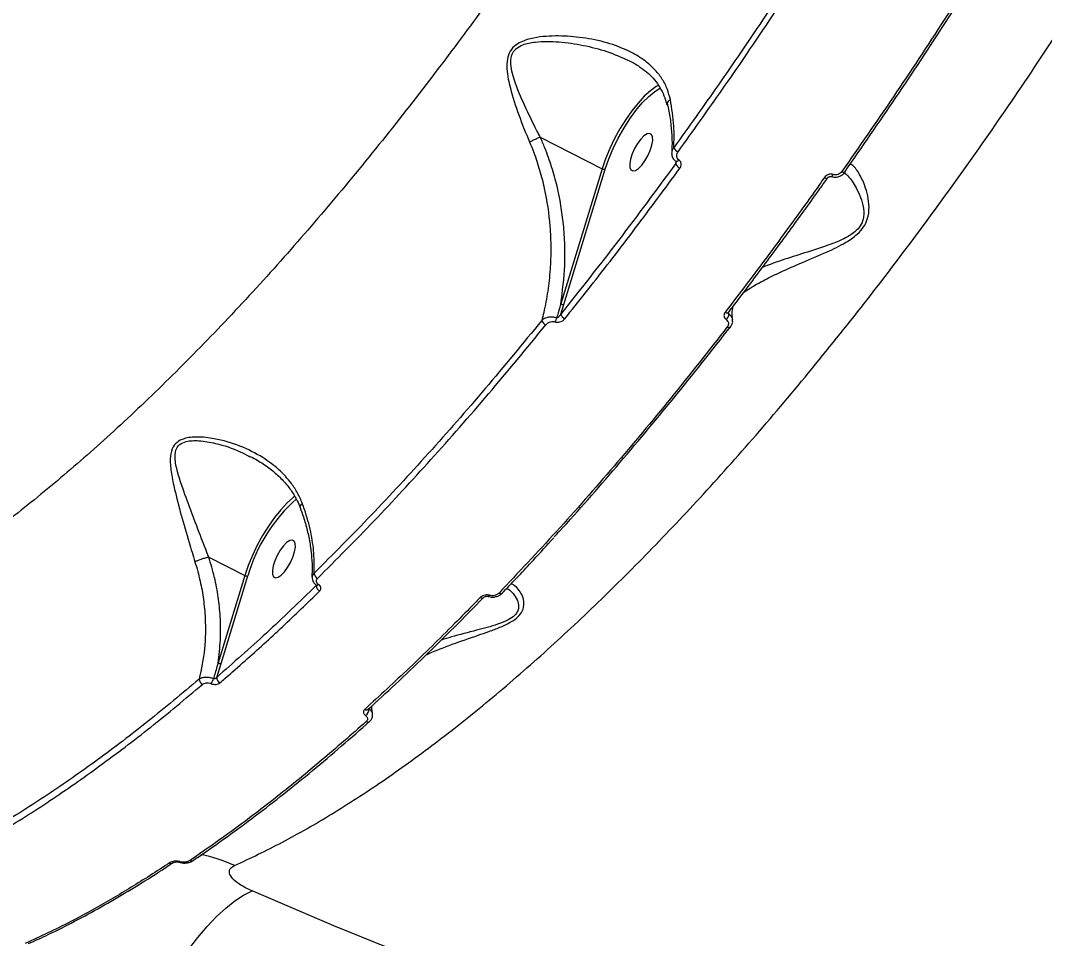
# Model space of a CAD drawing. Header units: millimetres. Extents: x -7447 to 8662, y -5576 to 6370.
# Drawn here: x 1449.1 to 1671.4, y -2376 to -2176.7 of the extents above; entities that cross this region are included whole.
import ezdxf

# ---------------------------------------------------------------- set-up
doc = ezdxf.new("R2010")
doc.units = ezdxf.units.MM
doc.layers.add('DiKom', color=7, linetype='Continuous')
doc.layers.add('DIKOM_ОБЪЕКТ', color=7, linetype='Continuous')
doc.styles.add('style1', font='arial.ttf', dxfattribs={"width": 0.8})
doc.dimstyles.new('1-50', dxfattribs={"dimtxt": 300, "dimasz": 200, "dimexe": 100, "dimexo": 0, "dimgap": 100, "dimtad": 1, "dimdec": 0, "dimtxsty": 'style1', "dimcen": 0, "dimclrd": 7, "dimclre": 7, "dimadec": 1, "dimazin": 2, "dimtfac": 1, "dimtdec": 0, "dimtmove": 1, "dimatfit": 3, "dimfxl": 0, "dimlwd": 25, "dimlwe": 18, "dimarcsym": 0})

# ---------------------------------------------------------------- blocks, each defined once
blk = doc.blocks.new('*D11')
at = {"color": 7, "linetype": 'Continuous', "lineweight": 18, "transparency": 16777216}
for p, q in [((2045.4, 3512.26), (7772.09, 3512.26)), ((-1858.48, -4091.08), (7772.09, -4091.08))]:
    blk.add_line(p, q, dxfattribs=at)
at = {"color": 7, "linetype": 'Continuous', "lineweight": 25, "transparency": 16777216}
blk.add_line((7672.09, -3891.08), (7672.09, 3312.26), dxfattribs=at)
at = {"color": 7, "linetype": 'Continuous', "transparency": 16777216}
for points in [[(7638.76, 3312.26), (7705.42, 3312.26), (7672.09, 3512.26)], [(7638.76, -3891.08), (7705.42, -3891.08), (7672.09, -4091.08)]]:
    blk.add_solid(points, dxfattribs=at)
at = {"layer": 'Defpoints', "color": 0, "linetype": 'Continuous', "transparency": 16777216}
for p in [(2045.4, 3512.26), (7672.09, 3512.26), (-1858.48, -4091.08)]:
    blk.add_point(p, dxfattribs=at)
at = {"color": 0, "linetype": 'Continuous', "lineweight": 15, "transparency": 16777216, "insert": (7418.92, 3.22), "char_height": 300, "attachment_point": 5, "rotation": 90, "style": 'style1'}
blk.add_mtext('7600', dxfattribs=at)
blk = doc.blocks.new('*D12')
at = {"layer": 'Defpoints', "color": 0, "transparency": 16777216}
for p in [(-7446.93, 5919.72), (-7446.93, 736.93), (6905.53, -2412.68)]:
    blk.add_point(p, dxfattribs=at)
at = {"layer": 'DiKom', "color": 7, "lineweight": 18, "transparency": 16777216}
for p, q in [((-7446.93, 736.93), (-7446.93, 6019.72)), ((6905.53, -2412.68), (6905.53, 6019.72))]:
    blk.add_line(p, q, dxfattribs=at)
at = {"layer": 'DiKom', "color": 7, "lineweight": 25, "transparency": 16777216}
blk.add_line((6705.53, 5919.72), (-7246.93, 5919.72), dxfattribs=at)
at = {"layer": 'DiKom', "color": 7, "transparency": 16777216}
for points in [[(-7246.93, 5953.05), (-7246.93, 5886.39), (-7446.93, 5919.72)], [(6705.53, 5953.05), (6705.53, 5886.39), (6905.53, 5919.72)]]:
    blk.add_solid(points, dxfattribs=at)
at = {"layer": 'DiKom', "color": 0, "transparency": 16777216, "insert": (-918.31, 6173), "char_height": 300, "attachment_point": 5, "style": 'style1'}
blk.add_mtext('14300', dxfattribs=at)
blk = doc.blocks.new('*D13')
at = {"layer": 'Defpoints', "color": 0, "transparency": 16777216}
for p in [(2049.72, 5594.27), (-1141.86, -5576.35), (8561.69, -5576.35)]:
    blk.add_point(p, dxfattribs=at)
at = {"layer": 'DiKom', "color": 7, "lineweight": 18, "transparency": 16777216}
for p, q in [((2049.72, 5594.27), (8661.69, 5594.27)), ((-1141.86, -5576.35), (8661.69, -5576.35))]:
    blk.add_line(p, q, dxfattribs=at)
at = {"layer": 'DiKom', "color": 7, "lineweight": 25, "transparency": 16777216}
blk.add_line((8561.69, 5394.27), (8561.69, -5376.35), dxfattribs=at)
at = {"layer": 'DiKom', "color": 7, "transparency": 16777216}
for points in [[(8528.35, 5394.27), (8595.02, 5394.27), (8561.69, 5594.27)], [(8528.35, -5376.35), (8595.02, -5376.35), (8561.69, -5576.35)]]:
    blk.add_solid(points, dxfattribs=at)
at = {"layer": 'DiKom', "color": 0, "transparency": 16777216, "insert": (8308.52, 8.96), "char_height": 300, "attachment_point": 5, "rotation": 90, "style": 'style1'}
blk.add_mtext('11200', dxfattribs=at)

msp = doc.modelspace()

# ---------------------------------------------------------------- linework, layer by layer
at = {"layer": 'DIKOM_ОБЪЕКТ', "color": 7, "linetype": 'Continuous', "lineweight": 15}
for p, q in [((1561.93, -2202.08), (1575.38, -2208.93)), ((1575.38, -2208.93), (1566.37, -2238.28)), ((1567.03, -2238.37), (1576.03, -2209.03)), ((1591.36, -2207.37), (1591.29, -2207.86)), ((1566.38, -2240.47), (1567.03, -2238.37)), ((1602.86, -2240.44), (1602.79, -2240.06)), ((1498.68, -2271.34), (1498.89, -2271.45)), ((1489.99, -2293.22), (1497.83, -2297.21)), ((1497.83, -2297.21), (1492, -2316.18)), ((1492.66, -2316.28), (1498.49, -2297.3)), ((1513.34, -2299.3), (1513.32, -2299.41)), ((1491.72, -2319.32), (1492.66, -2316.28)), ((1524.93, -2328.9), (1524.95, -2328.87)), ((1482.16, -2359.61), (1482.15, -2359.62)), ((1483.57, -2359.43), (1483.76, -2359.48))]:
    msp.add_line(p, q, dxfattribs=at)
at = {"layer": 'DIKOM_ОБЪЕКТ', "color": 7, "linetype": 'Continuous', "lineweight": 15, "flags": 128}
for points in [[(1587.68, -2190.78), (1587.11, -2191.1), (1585.83, -2192.01), (1584.49, -2193.21), (1583.14, -2194.67), (1581.79, -2196.35), (1580.48, -2198.23), (1579.23, -2200.25), (1578.07, -2202.38), (1577.02, -2204.57), (1576.12, -2206.77), (1575.38, -2208.93)], [(1576.03, -2209.03), (1576.8, -2206.81), (1577.74, -2204.56), (1578.83, -2202.32), (1580.03, -2200.16), (1581.33, -2198.13), (1582.69, -2196.26), (1584.07, -2194.62), (1585.46, -2193.24), (1586.8, -2192.14), (1588, -2191.4)], [(1581.37, -2208.66), (1581.6, -2209.19), (1582.01, -2209.41), (1582.57, -2209.3), (1583.24, -2208.87), (1583.95, -2208.15), (1584.65, -2207.21), (1585.29, -2206.11), (1585.81, -2204.95), (1586.17, -2203.82), (1586.34, -2202.82), (1586.31, -2202.02), (1586.08, -2201.48), (1585.66, -2201.26), (1585.1, -2201.37), (1584.44, -2201.8), (1583.73, -2202.52), (1583.03, -2203.47), (1582.39, -2204.56), (1581.87, -2205.72), (1581.51, -2206.85), (1581.34, -2207.86), (1581.37, -2208.66)], [(1592.05, -2207.05), (1591.88, -2207.2), (1591.72, -2207.31), (1591.57, -2207.37), (1591.44, -2207.39), (1591.35, -2207.36), (1591.34, -2207.35)], [(1623.61, -2210.82), (1623.77, -2210.9), (1623.92, -2210.95), (1624.05, -2210.97), (1624.16, -2210.98), (1624.24, -2210.96), (1624.29, -2210.91), (1624.3, -2210.91)], [(1625.52, -2210.17), (1625.45, -2210.3), (1625.38, -2210.41), (1625.31, -2210.5), (1625.24, -2210.57), (1625.18, -2210.62), (1625.12, -2210.64), (1625.07, -2210.64), (1625.06, -2210.64)], [(1627.4, -2209.53), (1627.55, -2209.6), (1627.69, -2209.65), (1627.82, -2209.68), (1627.92, -2209.69), (1628.01, -2209.67), (1628.06, -2209.63), (1628.07, -2209.63)], [(1628.07, -2209.63), (1628.09, -2209.58), (1628.09, -2209.5)], [(1602.05, -2240.07), (1602.21, -2240.14), (1602.36, -2240.19), (1602.49, -2240.21), (1602.6, -2240.2), (1602.69, -2240.17), (1602.75, -2240.12)], [(1602.51, -2243.27), (1602.67, -2243.34), (1602.81, -2243.38), (1602.95, -2243.4), (1603.06, -2243.4), (1603.15, -2243.37), (1603.21, -2243.32)], [(1508.64, -2280), (1508.28, -2280.29), (1506.95, -2281.49), (1505.59, -2282.94), (1504.24, -2284.63), (1502.93, -2286.5), (1501.68, -2288.53), (1500.52, -2290.65), (1499.48, -2292.84), (1498.57, -2295.04), (1497.83, -2297.21)], [(1503.82, -2296.93), (1504.05, -2297.47), (1504.46, -2297.69), (1505.02, -2297.58), (1505.69, -2297.15), (1506.4, -2296.43), (1507.1, -2295.48), (1507.74, -2294.39), (1508.26, -2293.23), (1508.62, -2292.1), (1508.79, -2291.09), (1508.76, -2290.29), (1508.53, -2289.76), (1508.11, -2289.54), (1507.55, -2289.65), (1506.89, -2290.08), (1506.18, -2290.8), (1505.48, -2291.74), (1504.84, -2292.84), (1504.32, -2294), (1503.96, -2295.13), (1503.79, -2296.13), (1503.82, -2296.93)], [(1550.97, -2301.51), (1550.92, -2301.58), (1550.87, -2301.64), (1550.82, -2301.69), (1550.78, -2301.72), (1550.74, -2301.74), (1550.7, -2301.75), (1550.67, -2301.75), (1550.64, -2301.73)], [(1553.73, -2301.01), (1553.75, -2300.99), (1553.75, -2300.98)], [(1483.72, -2359.34), (1483.69, -2359.38), (1483.66, -2359.4), (1483.64, -2359.42), (1483.62, -2359.44), (1483.59, -2359.44), (1483.58, -2359.44), (1483.56, -2359.44), (1483.54, -2359.42)], [(1486.68, -2359.05), (1486.69, -2359.04), (1486.72, -2359.01)], [(1472.33, -2404.84), (1473.58, -2401.29), (1474.97, -2397.75), (1476.5, -2394.25), (1478.15, -2390.82), (1479.9, -2387.49), (1481.74, -2384.3), (1483.66, -2381.26), (1485.62, -2378.42), (1487.62, -2375.78), (1489.65, -2373.39), (1491.67, -2371.26), (1493.67, -2369.41), (1495.63, -2367.85), (1497.54, -2366.61), (1499.38, -2365.69)], [(1681.05, -2425.48), (1662.53, -2421.11), (1644.08, -2416.38), (1625.69, -2411.29), (1607.38, -2405.84), (1589.14, -2400.03), (1571, -2393.86), (1552.94, -2387.35), (1534.98, -2380.48), (1517.13, -2373.26), (1499.38, -2365.69)]]:
    msp.add_lwpolyline(points, dxfattribs=at)
at = {"layer": 'DIKOM_ОБЪЕКТ', "color": 7, "linetype": 'Continuous', "lineweight": 15}
for centre, radius, start, end in [((1592.68, -2203.42), 2.01, 207.8901, 245.4163), ((1575.82, -2208.17), 0.886, 239.8563, 284.0412), ((1593, -2207.08), 1.88, 204.7648, 246.143), ((1566.81, -2237.51), 0.886, 239.8752, 284.0223), ((1563.82, -2241.33), 1.65, 198.6426, 245.3214), ((1562.42, -2240.62), 3.14, 330.2015, 347.194), ((1567.91, -2240.02), 1.6, 196.5356, 246.0204), ((1601.23, -2240.42), 1.63, 310.1574, 359.3109), ((1603.07, -2243.2), 0.186, 319.3865, 357.2781), ((1532.38, -2306.99), 35.25, 131.4564, 164.0547), ((1498.27, -2296.44), 0.886, 239.8607, 284.0368), ((1514.19, -2296.62), 1.36, 185.1849, 244.2847), ((1514.64, -2299.37), 1.32, 182.0088, 244.7308), ((1513.52, -2298.89), 0.452, 248.8654, 315.7821), ((1549.26, -2301.48), 0.643, 234.8746, 306.778), ((1553.35, -2300.49), 0.646, 235.0969, 306.0262), ((1492.45, -2315.42), 0.886, 239.8677, 284.0298), ((1489.18, -2319.71), 1.27, 179.3662, 243.5076), ((1487.92, -2318.83), 3.18, 324.1906, 345.3712), ((1492.97, -2319.38), 1.26, 177.0105, 243.9651), ((1524.2, -2325.71), 0.671, 236.8881, 307.0169), ((1523.2, -2326.23), 1.57, 300.6184, 2.752), ((1524.53, -2328.34), 0.679, 237.3895, 305.6188), ((1480.98, -2392.31), 35.29, 65.5818, 78.0327), ((1481.76, -2358.99), 0.746, 240.7113, 301.5019), ((1486.3, -2358.41), 0.737, 240.4156, 301.1424)]:
    msp.add_arc(centre, radius, start, end, dxfattribs=at)
for points, knots in [([(1495.57, -2360.18), (1499.01, -2358.56), (1505.9, -2355.31), (1516.61, -2349.15), (1527.68, -2342), (1539.1, -2333.75), (1550.83, -2324.43), (1562.63, -2314.22), (1574.44, -2303.2), (1586.23, -2291.44), (1598.19, -2278.73), (1610.28, -2265.1), (1622.46, -2250.55), (1634.47, -2235.42), (1646.28, -2219.76), (1657.84, -2203.65), (1669.36, -2186.83), (1680.77, -2169.34), (1692.05, -2151.21), (1702.95, -2132.84), (1713.44, -2114.3), (1723.51, -2095.65), (1733.31, -2076.6), (1742.8, -2057.2), (1751.93, -2037.52), (1760.52, -2017.97), (1768.54, -1998.61), (1776, -1979.51), (1783.01, -1960.36), (1789.53, -1941.23), (1795.51, -1922.2), (1800.46, -1904.98), (1804.55, -1889.5), (1806.71, -1880.36), (1807.79, -1875.78)], [0, 0, 0, 0, 0.031178, 0.062381, 0.093559, 0.125644, 0.157755, 0.18984, 0.22102, 0.252224, 0.283405, 0.31549, 0.347601, 0.379686, 0.410889, 0.442116, 0.473319, 0.505426, 0.537558, 0.569665, 0.60092, 0.632198, 0.663452, 0.69561, 0.727794, 0.759952, 0.791284, 0.822641, 0.853973, 0.886209, 0.918471, 0.950707, 0.97533, 1, 1, 1, 1]), ([(1619.12, -2061.91), (1616.16, -2067.42), (1610.23, -2078.45), (1601.01, -2094.68), (1591.59, -2110.64), (1581.82, -2126.46), (1571.72, -2142.12), (1561.31, -2157.55), (1550.76, -2172.5), (1539.79, -2187.34), (1528.4, -2201.98), (1516.64, -2216.32), (1504.72, -2230.05), (1492.7, -2243.08), (1480.61, -2255.36), (1468.73, -2266.6), (1457.1, -2276.79), (1445.75, -2285.95), (1434.47, -2294.22), (1423.33, -2301.56), (1412.35, -2307.9), (1401.79, -2313.1), (1391.68, -2317.17), (1382.03, -2320.15), (1372.68, -2322.09), (1363.67, -2322.95), (1355.04, -2322.68), (1347.51, -2321.4), (1341.02, -2319.31), (1336.7, -2317.5), (1334.47, -2316.1), (1333.98, -2315.8)], [0, 0, 0, 0, 0.032434, 0.064907, 0.097379, 0.129813, 0.163577, 0.197385, 0.231192, 0.264956, 0.301667, 0.338406, 0.375117, 0.412901, 0.450715, 0.488498, 0.525088, 0.561705, 0.598295, 0.635952, 0.67364, 0.711297, 0.7478, 0.784331, 0.820833, 0.8584, 0.895997, 0.933564, 0.962721, 0.991879, 1, 1, 1, 1]), ([(1676.11, -2133.27), (1674.33, -2136.32), (1669.12, -2145.22), (1660.31, -2159.74), (1649.57, -2176.73), (1638.6, -2193.4), (1631.13, -2204.15), (1627.4, -2209.53)], [0, 0, 0, 0, 0.114454, 0.334765, 0.555075, 0.777538, 1, 1, 1, 1]), ([(1628.09, -2209.5), (1631.78, -2204.18), (1639.16, -2193.55), (1650.07, -2176.99), (1660.82, -2159.99), (1669.69, -2145.39), (1674.92, -2136.45), (1676.69, -2133.41)], [0, 0, 0, 0, 0.220311, 0.440621, 0.663083, 0.885545, 1, 1, 1, 1]), ([(1628.74, -2147.96), (1625.68, -2152.82), (1619.54, -2162.55), (1610.14, -2176.8), (1600.6, -2190.79), (1594.14, -2199.84), (1590.91, -2204.36)], [0, 0, 0, 0, 0.2491, 0.4982, 0.7491, 1, 1, 1, 1]), ([(1591.85, -2205.24), (1595.06, -2200.74), (1601.5, -2191.75), (1611.03, -2177.76), (1620.48, -2163.45), (1626.67, -2153.63), (1629.77, -2148.72)], [0, 0, 0, 0, 0.249099, 0.4982, 0.7491, 1, 1, 1, 1]), ([(1590.16, -2193.92), (1589.97, -2193.17), (1589.57, -2191.61), (1588.46, -2189.47), (1586.77, -2187.26), (1584.36, -2185.17), (1580.86, -2183.13), (1576.42, -2181.48), (1571.24, -2180.4), (1566.76, -2180.06), (1563.19, -2180.15), (1560.43, -2180.5), (1558.02, -2181.18), (1556.16, -2182.33), (1555.06, -2183.82), (1554.63, -2185.72), (1554.7, -2187.82), (1555.28, -2191.19), (1556.71, -2195.8), (1558.36, -2200.19), (1559.39, -2202.64), (1559.6, -2203.13)], [0, 0, 0, 0, 0.039972, 0.083298, 0.127734, 0.188042, 0.250235, 0.333882, 0.419984, 0.501348, 0.54303, 0.584663, 0.629792, 0.658132, 0.686962, 0.718048, 0.752931, 0.788757, 0.881007, 0.97587, 1, 1, 1, 1]), ([(1561.91, -2202.08), (1561.91, -2202.08), (1561.67, -2201.61), (1560.5, -2199.35), (1558.5, -2195.23), (1556.67, -2190.93), (1555.74, -2187.74), (1555.45, -2185.82), (1555.68, -2184.16), (1556.28, -2183.24), (1557.05, -2182.54), (1558.43, -2181.81), (1560.74, -2181.38), (1563.39, -2181.26), (1566.91, -2181.43), (1571.3, -2182.07), (1576.47, -2183.37), (1579.6, -2184.77), (1581.17, -2185.47)], [0, 0, 0, 0, 0.000119, 0.033026, 0.159192, 0.288115, 0.333986, 0.380707, 0.419145, 0.447449, 0.453924, 0.488852, 0.54717, 0.60222, 0.657336, 0.770225, 0.885394, 1, 1, 1, 1]), ([(1581.18, -2185.44), (1581.2, -2185.46), (1582.04, -2185.83), (1583.35, -2186.68), (1585.1, -2187.94), (1586.48, -2189.28), (1587.67, -2190.83), (1588.6, -2192.6), (1589.17, -2194.02), (1589.33, -2194.89), (1589.36, -2195.06)], [0, 0, 0, 0, 0.005995, 0.192924, 0.338922, 0.487945, 0.643329, 0.802725, 0.96151, 1, 1, 1, 1]), ([(1589.59, -2195.01), (1589.56, -2194.95), (1589.49, -2194.76), (1589.66, -2194.39), (1589.94, -2194.09), (1590.13, -2193.95), (1590.16, -2193.92)], [0, 0, 0, 0, 0.18274, 0.579194, 0.935965, 1, 1, 1, 1]), ([(1589.53, -2195), (1589.59, -2195.22), (1589.9, -2196.5), (1590.24, -2198.8), (1590.5, -2201.86), (1590.55, -2204.08), (1590.45, -2205.23), (1590.43, -2205.44)], [0, 0, 0, 0, 0.059895, 0.350305, 0.641791, 0.934525, 1, 1, 1, 1]), ([(1590.91, -2204.36), (1590.96, -2202.81), (1591.07, -2199.45), (1590.48, -2195.86), (1590.16, -2193.92)], [0, 0, 0, 0, 0.460483, 1, 1, 1, 1]), ([(1561.91, -2202.08), (1561.68, -2202.18), (1561.23, -2202.39), (1560.44, -2202.74), (1559.9, -2202.99), (1559.64, -2203.11), (1559.6, -2203.13)], [0, 0, 0, 0, 0.315739, 0.631452, 0.943768, 1, 1, 1, 1]), ([(1561.93, -2202.08), (1561.92, -2202.08), (1561.92, -2202.08), (1561.92, -2202.08), (1561.92, -2202.08), (1561.91, -2202.08)], [0, 0, 0, 0, 0.427293, 0.788748, 1, 1, 1, 1]), ([(1566.37, -2238.28), (1566.74, -2235.49), (1567.32, -2231.28), (1567.3, -2225.47), (1566.93, -2219.75), (1565.98, -2214.06), (1564.45, -2208.53), (1563.19, -2204.98), (1562.27, -2202.86), (1561.93, -2202.08)], [0, 0, 0, 0, 0.235539, 0.356037, 0.476528, 0.701657, 0.817294, 0.932916, 1, 1, 1, 1]), ([(1559.6, -2203.13), (1559.91, -2203.88), (1560.74, -2205.89), (1561.84, -2209.25), (1563.2, -2214.58), (1564.02, -2220.25), (1564.26, -2226.13), (1564.11, -2230.85), (1563.6, -2235.54), (1562.92, -2239.21), (1562.4, -2241.29), (1562.25, -2241.86)], [0, 0, 0, 0, 0.060119, 0.160983, 0.261861, 0.468976, 0.588411, 0.707854, 0.830643, 0.953438, 1, 1, 1, 1]), ([(1590.91, -2204.36), (1590.85, -2204.43), (1590.63, -2204.71), (1590.45, -2205.09), (1590.47, -2205.38), (1590.47, -2205.44)], [0, 0, 0, 0, 0.228953, 0.842381, 1, 1, 1, 1]), ([(1590.44, -2205.47), (1590.46, -2205.74), (1590.49, -2206.28), (1590.84, -2206.95), (1591.22, -2207.23), (1591.36, -2207.33)], [0, 0, 0, 0, 0.365258, 0.761757, 1, 1, 1, 1]), ([(1592.05, -2207.05), (1591.94, -2206.95), (1591.71, -2206.75), (1591.56, -2206.33), (1591.55, -2205.87), (1591.68, -2205.5), (1591.81, -2205.3), (1591.85, -2205.24)], [0, 0, 0, 0, 0.216907, 0.433468, 0.661966, 0.908098, 1, 1, 1, 1]), ([(1591.29, -2207.86), (1587.17, -2213.46), (1578.92, -2224.66), (1570.56, -2235.2), (1566.38, -2240.47)], [0, 0, 0, 0, 0.499272, 1, 1, 1, 1]), ([(1567.26, -2241.48), (1567.63, -2241.02), (1569.48, -2238.71), (1574.59, -2232.27), (1582.57, -2221.94), (1589.02, -2213.18), (1592.24, -2208.8)], [0, 0, 0, 0, 0.044141, 0.220714, 0.610013, 1, 1, 1, 1]), ([(1591.4, -2207.51), (1591.4, -2207.52), (1591.4, -2207.61), (1591.35, -2207.73), (1591.31, -2207.83), (1591.29, -2207.86)], [0, 0, 0, 0, 0.04616, 0.735323, 1, 1, 1, 1]), ([(1591.34, -2207.35), (1591.34, -2207.36), (1591.37, -2207.37), (1591.39, -2207.41), (1591.42, -2207.42), (1591.4, -2207.5), (1591.39, -2207.51)], [0, 0, 0, 0, 0.033492, 0.302985, 0.858155, 1, 1, 1, 1]), ([(1592.24, -2208.8), (1592.28, -2208.74), (1592.4, -2208.55), (1592.53, -2208.19), (1592.53, -2207.75), (1592.37, -2207.34), (1592.16, -2207.15), (1592.05, -2207.05)], [0, 0, 0, 0, 0.091884, 0.33557, 0.563093, 0.781425, 1, 1, 1, 1]), ([(1606.01, -2235.84), (1606.15, -2235.73), (1606.64, -2235.35), (1608.12, -2234.41), (1610.6, -2233.02), (1614.3, -2231.23), (1618.84, -2229.25), (1623.04, -2227.51), (1626.22, -2226.02), (1628.48, -2224.82), (1630.6, -2223.37), (1632.19, -2221.58), (1633.14, -2219.53), (1633.38, -2217.17), (1633.04, -2214.74), (1632.27, -2212.16), (1631.08, -2209.76), (1629.97, -2208.28), (1629.3, -2207.95), (1629.19, -2207.89)], [0, 0, 0, 0, 0.019262, 0.06729, 0.14197, 0.218927, 0.314481, 0.412878, 0.450182, 0.48793, 0.537827, 0.573363, 0.608791, 0.665352, 0.726023, 0.788006, 0.882686, 0.980235, 1, 1, 1, 1]), ([(1623.61, -2210.82), (1623.25, -2211.33), (1621.45, -2213.89), (1616.97, -2220.13), (1610.15, -2229.44), (1604.75, -2236.53), (1602.05, -2240.07)], [0, 0, 0, 0, 0.05077, 0.253855, 0.6267, 1, 1, 1, 1]), ([(1602.75, -2240.12), (1603.06, -2239.71), (1605.5, -2236.57), (1610.05, -2230.52), (1616.39, -2221.95), (1621.13, -2215.39), (1623.75, -2211.66), (1624.29, -2210.9)], [0, 0, 0, 0, 0.043075, 0.336588, 0.630716, 0.924571, 1, 1, 1, 1]), ([(1627.92, -2209.78), (1628.18, -2210), (1629.09, -2210.77), (1630.29, -2212.68), (1631.48, -2215.08), (1632.03, -2216.99), (1632.18, -2218.62), (1632.05, -2219.91), (1631.48, -2221.34), (1630.03, -2222.91), (1628.01, -2224.07), (1625.85, -2225), (1622.73, -2226.11), (1618.58, -2227.43), (1614.13, -2228.86), (1611.3, -2229.86), (1610.25, -2230.31), (1610.16, -2230.34)], [0, 0, 0, 0, 0.049181, 0.175189, 0.253964, 0.332531, 0.367261, 0.401868, 0.443295, 0.48448, 0.544469, 0.591762, 0.639149, 0.765554, 0.892048, 0.991415, 1, 1, 1, 1]), ([(1625.52, -2210.17), (1625.34, -2210.13), (1624.99, -2210.06), (1624.44, -2210.18), (1623.96, -2210.43), (1623.73, -2210.69), (1623.61, -2210.82)], [0, 0, 0, 0, 0.259229, 0.502184, 0.751133, 1, 1, 1, 1]), ([(1624.29, -2210.91), (1624.3, -2210.9), (1624.33, -2210.86), (1624.43, -2210.76), (1624.59, -2210.67), (1624.75, -2210.62), (1624.9, -2210.61), (1625.01, -2210.62), (1625.05, -2210.63), (1625.06, -2210.64)], [0, 0, 0, 0, 0.051663, 0.271558, 0.463315, 0.633989, 0.785713, 0.94364, 1, 1, 1, 1]), ([(1625.16, -2210.63), (1625.32, -2210.68), (1625.75, -2210.82), (1626.52, -2210.73), (1627.33, -2210.38), (1627.85, -2209.96), (1628.03, -2209.67), (1628.06, -2209.62)], [0, 0, 0, 0, 0.154371, 0.412524, 0.676603, 0.947958, 1, 1, 1, 1]), ([(1627.4, -2209.53), (1627.29, -2209.66), (1627.06, -2209.93), (1626.58, -2210.18), (1626.07, -2210.28), (1625.71, -2210.23), (1625.54, -2210.18), (1625.52, -2210.17)], [0, 0, 0, 0, 0.248672, 0.497511, 0.738941, 0.970334, 1, 1, 1, 1]), ([(1566.37, -2238.28), (1566.28, -2238.57), (1565.99, -2239.59), (1565.69, -2240.59), (1565.48, -2241.31)], [0, 0, 0, 0, 0.291284, 1, 1, 1, 1]), ([(1602.05, -2240.07), (1602.03, -2240.1), (1601.92, -2240.24), (1601.79, -2240.55), (1601.79, -2240.97), (1601.94, -2241.37), (1602.17, -2241.57), (1602.28, -2241.67)], [0, 0, 0, 0, 0.048928, 0.287086, 0.524937, 0.762559, 1, 1, 1, 1]), ([(1602.71, -2240.22), (1602.7, -2240.22), (1602.69, -2240.21), (1602.74, -2240.14), (1602.75, -2240.12)], [0, 0, 0, 0, 0.758907, 1, 1, 1, 1]), ([(1603.71, -2241.77), (1603.67, -2241.48), (1603.56, -2240.69), (1603.59, -2239.67), (1603.73, -2239.05), (1603.8, -2238.76)], [0, 0, 0, 0, 0.23755, 0.648917, 1, 1, 1, 1]), ([(1562.25, -2241.86), (1558.16, -2246.84), (1549.98, -2256.8), (1537.62, -2270.86), (1525.22, -2284.31), (1516.96, -2292.6), (1512.84, -2296.74)], [0, 0, 0, 0, 0.248598, 0.497194, 0.748597, 1, 1, 1, 1]), ([(1565.48, -2241.31), (1565.44, -2241.3), (1565.18, -2241.21), (1564.65, -2241.1), (1563.85, -2241.12), (1563.03, -2241.33), (1562.51, -2241.62), (1562.29, -2241.82), (1562.25, -2241.86)], [0, 0, 0, 0, 0.039509, 0.232651, 0.443749, 0.686752, 0.947967, 1, 1, 1, 1]), ([(1563.13, -2242.83), (1563.29, -2242.66), (1563.58, -2242.37), (1564.14, -2242.14), (1564.63, -2242.07), (1564.96, -2242.11), (1565.12, -2242.17), (1565.15, -2242.17)], [0, 0, 0, 0, 0.327729, 0.573901, 0.779633, 0.962784, 1, 1, 1, 1]), ([(1565.15, -2242.17), (1565.18, -2242.19), (1565.34, -2242.24), (1565.7, -2242.28), (1566.22, -2242.2), (1566.8, -2241.95), (1567.1, -2241.65), (1567.26, -2241.48)], [0, 0, 0, 0, 0.044076, 0.224535, 0.433775, 0.687503, 1, 1, 1, 1]), ([(1566.38, -2240.47), (1566.3, -2240.61), (1566.16, -2240.86), (1565.92, -2241.12), (1565.72, -2241.27), (1565.59, -2241.31), (1565.52, -2241.32), (1565.49, -2241.31), (1565.48, -2241.31)], [0, 0, 0, 0, 0.369425, 0.644595, 0.837192, 0.927041, 0.971196, 1, 1, 1, 1]), ([(1602.28, -2241.67), (1602.39, -2241.77), (1602.62, -2241.97), (1602.78, -2242.37), (1602.77, -2242.79), (1602.64, -2243.1), (1602.53, -2243.24), (1602.51, -2243.27)], [0, 0, 0, 0, 0.237736, 0.475517, 0.713738, 0.952017, 1, 1, 1, 1]), ([(1602.86, -2240.44), (1602.82, -2240.41), (1602.75, -2240.35), (1602.72, -2240.26), (1602.71, -2240.22)], [0, 0, 0, 0, 0.507126, 1, 1, 1, 1]), ([(1603.64, -2241.77), (1603.65, -2241.72), (1603.66, -2241.44), (1603.41, -2240.95), (1603.04, -2240.61), (1602.86, -2240.44)], [0, 0, 0, 0, 0.082499, 0.541119, 1, 1, 1, 1]), ([(1603.19, -2243.3), (1603.31, -2243.13), (1603.59, -2242.75), (1603.73, -2242.18), (1603.65, -2241.85), (1603.63, -2241.77)], [0, 0, 0, 0, 0.382831, 0.848848, 1, 1, 1, 1]), ([(1513.6, -2297.84), (1517.69, -2293.73), (1525.87, -2285.52), (1538.25, -2272.1), (1550.69, -2257.97), (1558.98, -2247.88), (1563.13, -2242.83)], [0, 0, 0, 0, 0.248596, 0.497193, 0.748597, 1, 1, 1, 1]), ([(1602.51, -2243.27), (1598.43, -2248.47), (1590.27, -2258.86), (1577.89, -2273.62), (1565.45, -2287.81), (1557.13, -2296.61), (1552.98, -2301.02)], [0, 0, 0, 0, 0.248595, 0.49719, 0.748595, 1, 1, 1, 1]), ([(1564.96, -2288.84), (1565.35, -2288.42), (1569.84, -2283.61), (1578.5, -2273.62), (1590.9, -2258.89), (1599.14, -2248.4), (1603.26, -2243.16)], [0, 0, 0, 0, 0.030822, 0.351465, 0.675732, 1, 1, 1, 1]), ([(1510.3, -2281.57), (1509.97, -2280.81), (1509.33, -2279.29), (1507.66, -2276.77), (1505.2, -2274.09), (1501.44, -2271.3), (1496.75, -2268.96), (1491.86, -2267.52), (1487.7, -2267.04), (1484.86, -2267.32), (1482.96, -2268.25), (1481.85, -2269.78), (1481.52, -2272.13), (1481.83, -2275.11), (1482.67, -2279.13), (1483.99, -2284.1), (1485.51, -2289.43), (1486.56, -2292.84), (1486.99, -2294.23)], [0, 0, 0, 0, 0.0401, 0.080889, 0.149973, 0.221163, 0.31257, 0.406697, 0.468106, 0.518449, 0.550951, 0.585753, 0.630847, 0.68855, 0.747828, 0.839795, 0.934575, 1, 1, 1, 1]), ([(1489.98, -2293.22), (1489.98, -2293.22), (1489.47, -2291.89), (1488.22, -2288.69), (1486.29, -2283.63), (1484.54, -2278.95), (1483.28, -2275.09), (1482.62, -2272.31), (1482.66, -2270.2), (1483.24, -2269.18), (1483.97, -2268.52), (1484.96, -2268.1), (1486.42, -2267.92), (1488.55, -2267.96), (1492.1, -2268.62), (1495.81, -2269.75), (1498.07, -2271.01), (1498.68, -2271.34)], [0, 0, 0, 0, 0.000084, 0.093287, 0.224899, 0.360168, 0.441019, 0.523294, 0.582812, 0.616913, 0.62699, 0.66835, 0.701545, 0.735695, 0.82097, 0.951503, 1, 1, 1, 1]), ([(1498.73, -2271.28), (1498.98, -2271.4), (1500.17, -2271.94), (1502.1, -2273.16), (1504.41, -2274.91), (1506.37, -2276.81), (1507.96, -2278.83), (1509.12, -2280.71), (1509.62, -2281.99), (1509.81, -2282.5)], [0, 0, 0, 0, 0.050999, 0.238231, 0.417091, 0.586741, 0.747308, 0.899668, 1, 1, 1, 1]), ([(1509.87, -2282.45), (1509.85, -2282.39), (1509.78, -2282.23), (1509.94, -2281.94), (1510.16, -2281.69), (1510.27, -2281.59), (1510.3, -2281.57)], [0, 0, 0, 0, 0.250048, 0.683931, 0.927782, 1, 1, 1, 1]), ([(1512.84, -2296.74), (1512.86, -2295.31), (1512.92, -2292.41), (1512.19, -2287.73), (1511.2, -2284.07), (1510.45, -2282), (1510.3, -2281.57)], [0, 0, 0, 0, 0.299161, 0.603991, 0.916351, 1, 1, 1, 1]), ([(1509.8, -2282.47), (1510.05, -2283.14), (1510.67, -2284.8), (1511.39, -2287.45), (1512, -2290.41), (1512.35, -2293.3), (1512.47, -2295.7), (1512.37, -2297.07), (1512.34, -2297.54)], [0, 0, 0, 0, 0.125501, 0.316058, 0.508128, 0.701413, 0.895517, 1, 1, 1, 1]), ([(1553.73, -2300.96), (1553.82, -2300.87), (1556.05, -2298.58), (1559.76, -2294.62), (1563.38, -2290.65), (1564.86, -2289.03)], [0, 0, 0, 0, 0.023288, 0.601781, 1, 1, 1, 1]), ([(1489.98, -2293.22), (1489.74, -2293.28), (1489.25, -2293.42), (1488.43, -2293.69), (1487.68, -2293.95), (1487.22, -2294.13), (1487.02, -2294.22), (1486.99, -2294.23)], [0, 0, 0, 0, 0.244005, 0.487995, 0.731996, 0.957116, 1, 1, 1, 1]), ([(1489.99, -2293.22), (1489.99, -2293.22), (1489.98, -2293.22), (1489.98, -2293.22), (1489.98, -2293.22), (1489.98, -2293.22)], [0, 0, 0, 0, 0.497254, 0.910542, 1, 1, 1, 1]), ([(1492, -2316.18), (1492.2, -2314.54), (1492.61, -2311.23), (1492.55, -2306.42), (1492.08, -2301.87), (1491.29, -2297.55), (1490.43, -2294.69), (1489.99, -2293.22)], [0, 0, 0, 0, 0.219895, 0.442774, 0.623673, 0.806258, 1, 1, 1, 1]), ([(1486.99, -2294.23), (1487.39, -2295.63), (1488.17, -2298.33), (1488.88, -2302.43), (1489.34, -2307.35), (1489.26, -2313.23), (1488.36, -2317.53), (1487.91, -2319.7)], [0, 0, 0, 0, 0.164792, 0.31844, 0.473522, 0.733307, 1, 1, 1, 1]), ([(1512.44, -2297.59), (1512.44, -2297.78), (1512.44, -2298.21), (1512.77, -2298.8), (1513.11, -2299.17), (1513.34, -2299.3), (1513.36, -2299.31)], [0, 0, 0, 0, 0.284822, 0.622195, 0.976957, 1, 1, 1, 1]), ([(1512.84, -2296.74), (1512.8, -2296.78), (1512.62, -2296.96), (1512.44, -2297.23), (1512.45, -2297.49), (1512.45, -2297.55)], [0, 0, 0, 0, 0.144004, 0.785583, 1, 1, 1, 1]), ([(1513.84, -2299.21), (1513.73, -2299.11), (1513.5, -2298.93), (1513.34, -2298.58), (1513.34, -2298.22), (1513.47, -2297.98), (1513.58, -2297.86), (1513.6, -2297.84)], [0, 0, 0, 0, 0.236431, 0.472938, 0.709873, 0.946842, 1, 1, 1, 1]), ([(1513.32, -2299.41), (1509.71, -2302.9), (1502.46, -2309.88), (1495.3, -2316.17), (1491.72, -2319.32)], [0, 0, 0, 0, 0.49945, 1, 1, 1, 1]), ([(1513.35, -2299.31), (1513.36, -2299.32), (1513.4, -2299.34), (1513.43, -2299.38), (1513.43, -2299.37), (1513.42, -2299.37)], [0, 0, 0, 0, 0.128827, 0.681847, 1, 1, 1, 1]), ([(1514.08, -2300.56), (1514.1, -2300.54), (1514.21, -2300.43), (1514.34, -2300.18), (1514.34, -2299.83), (1514.18, -2299.48), (1513.95, -2299.3), (1513.84, -2299.21)], [0, 0, 0, 0, 0.054613, 0.291354, 0.527845, 0.76396, 1, 1, 1, 1]), ([(1537.19, -2314.46), (1537.34, -2314.38), (1539.08, -2313.52), (1542.87, -2312.1), (1547.34, -2310.55), (1550.81, -2309.36), (1553.26, -2308.45), (1555.49, -2307.41), (1557.19, -2306.19), (1558.24, -2304.76), (1558.49, -2303.19), (1558.11, -2301.66), (1557.34, -2300.36), (1556.49, -2299.43), (1555.83, -2299.1), (1555.6, -2298.99)], [0, 0, 0, 0, 0.013699, 0.154241, 0.298974, 0.360214, 0.422255, 0.492007, 0.547934, 0.603912, 0.68608, 0.769828, 0.8554, 0.948947, 1, 1, 1, 1]), ([(1554.7, -2299.94), (1554.97, -2300.15), (1555.66, -2300.65), (1556.56, -2301.77), (1557.23, -2303.19), (1557.28, -2304.65), (1556.44, -2305.95), (1554.87, -2307), (1552.75, -2307.81), (1550.41, -2308.5), (1547.03, -2309.38), (1543.63, -2310.23), (1541.18, -2311.01), (1540.45, -2311.24)], [0, 0, 0, 0, 0.071377, 0.177054, 0.28243, 0.379902, 0.443619, 0.507149, 0.589349, 0.665297, 0.741414, 0.923019, 1, 1, 1, 1]), ([(1492.42, -2320.51), (1492.78, -2320.2), (1494.6, -2318.62), (1499.1, -2314.65), (1505.95, -2308.41), (1511.37, -2303.18), (1514.08, -2300.56)], [0, 0, 0, 0, 0.050766, 0.253846, 0.626695, 1, 1, 1, 1]), ([(1548.89, -2302.01), (1548.52, -2302.39), (1546.66, -2304.3), (1541.54, -2309.5), (1533.54, -2317.36), (1527.07, -2323.3), (1523.83, -2326.27)], [0, 0, 0, 0, 0.044143, 0.220722, 0.610016, 1, 1, 1, 1]), ([(1524.6, -2326.24), (1526.57, -2324.44), (1530.66, -2320.71), (1536.89, -2314.77), (1543.27, -2308.52), (1547.52, -2304.17), (1549.64, -2302)], [0, 0, 0, 0, 0.238449, 0.49325, 0.747178, 1, 1, 1, 1]), ([(1550.97, -2301.51), (1550.8, -2301.47), (1550.47, -2301.38), (1549.92, -2301.44), (1549.38, -2301.62), (1549.05, -2301.85), (1548.9, -2301.99), (1548.89, -2302.01)], [0, 0, 0, 0, 0.214775, 0.425935, 0.681706, 0.964156, 1, 1, 1, 1]), ([(1549.59, -2302.06), (1549.62, -2302.03), (1549.68, -2301.95), (1549.88, -2301.81), (1550.15, -2301.73), (1550.37, -2301.7), (1550.53, -2301.71), (1550.64, -2301.74), (1550.72, -2301.76), (1550.76, -2301.79), (1550.76, -2301.79), (1550.77, -2301.79)], [0, 0, 0, 0, 0.163795, 0.42961, 0.605189, 0.722296, 0.804923, 0.865026, 0.928844, 0.986689, 1, 1, 1, 1]), ([(1550.89, -2301.78), (1551.02, -2301.82), (1551.41, -2301.94), (1552.13, -2301.88), (1552.92, -2301.63), (1553.46, -2301.3), (1553.68, -2301.05), (1553.72, -2301)], [0, 0, 0, 0, 0.129291, 0.385314, 0.650368, 0.936602, 1, 1, 1, 1]), ([(1552.98, -2301.02), (1552.81, -2301.15), (1552.53, -2301.4), (1551.97, -2301.58), (1551.44, -2301.63), (1551.13, -2301.55), (1550.97, -2301.51)], [0, 0, 0, 0, 0.329195, 0.57975, 0.788588, 1, 1, 1, 1]), ([(1492, -2316.18), (1491.92, -2316.48), (1491.59, -2317.63), (1491.25, -2318.78), (1491, -2319.63)], [0, 0, 0, 0, 0.256365, 1, 1, 1, 1]), ([(1487.91, -2319.7), (1484.2, -2322.81), (1476.78, -2329.02), (1465.8, -2337.37), (1454.96, -2344.94), (1446.01, -2350.62), (1440.72, -2353.64), (1438.93, -2354.67)], [0, 0, 0, 0, 0.220311, 0.440621, 0.663084, 0.885546, 1, 1, 1, 1]), ([(1491, -2319.63), (1490.96, -2319.62), (1490.68, -2319.51), (1490.08, -2319.36), (1489.24, -2319.3), (1488.45, -2319.41), (1488.09, -2319.6), (1487.91, -2319.7)], [0, 0, 0, 0, 0.033358, 0.266442, 0.50827, 0.755287, 1, 1, 1, 1]), ([(1491.72, -2319.32), (1491.67, -2319.37), (1491.58, -2319.48), (1491.39, -2319.6), (1491.21, -2319.65), (1491.09, -2319.65), (1491.02, -2319.64), (1491.01, -2319.63), (1491, -2319.63)], [0, 0, 0, 0, 0.272557, 0.532631, 0.76673, 0.931945, 0.974155, 1, 1, 1, 1]), ([(1439.52, -2355.9), (1441.32, -2354.87), (1446.58, -2351.86), (1455.48, -2346.22), (1466.31, -2338.66), (1477.35, -2330.29), (1484.86, -2324), (1488.62, -2320.85)], [0, 0, 0, 0, 0.114454, 0.334765, 0.555075, 0.777538, 1, 1, 1, 1]), ([(1488.62, -2320.85), (1488.73, -2320.78), (1488.95, -2320.62), (1489.43, -2320.52), (1489.95, -2320.53), (1490.31, -2320.61), (1490.48, -2320.68), (1490.5, -2320.69)], [0, 0, 0, 0, 0.24786, 0.495892, 0.736467, 0.967042, 1, 1, 1, 1]), ([(1490.5, -2320.69), (1490.52, -2320.7), (1490.69, -2320.76), (1491.06, -2320.85), (1491.59, -2320.86), (1492.08, -2320.75), (1492.31, -2320.59), (1492.42, -2320.51)], [0, 0, 0, 0, 0.02991, 0.261774, 0.503937, 0.752007, 1, 1, 1, 1]), ([(1523.83, -2326.27), (1523.8, -2326.29), (1523.68, -2326.41), (1523.54, -2326.66), (1523.53, -2326.99), (1523.68, -2327.32), (1523.89, -2327.49), (1524, -2327.58)], [0, 0, 0, 0, 0.073334, 0.322504, 0.555031, 0.777393, 1, 1, 1, 1]), ([(1525.51, -2327.29), (1525.51, -2327.26), (1525.52, -2327.04), (1525.29, -2326.62), (1524.94, -2326.31), (1524.77, -2326.15)], [0, 0, 0, 0, 0.061585, 0.526698, 1, 1, 1, 1]), ([(1525.55, -2327.3), (1525.49, -2326.96), (1525.37, -2326.31), (1525.38, -2325.77), (1525.38, -2325.51)], [0, 0, 0, 0, 0.523935, 1, 1, 1, 1]), ([(1524.16, -2328.92), (1520.93, -2331.76), (1514.46, -2337.45), (1504.85, -2345.25), (1495.31, -2352.55), (1489.06, -2356.89), (1485.94, -2359.06)], [0, 0, 0, 0, 0.249096, 0.498193, 0.749097, 1, 1, 1, 1]), ([(1486.7, -2358.98), (1487.09, -2358.72), (1489.48, -2357.13), (1493.94, -2353.95), (1500.08, -2349.43), (1506.28, -2344.62), (1512.52, -2339.56), (1518.74, -2334.33), (1522.89, -2330.66), (1524.93, -2328.85)], [0, 0, 0, 0, 0.03141, 0.193572, 0.355841, 0.518181, 0.680558, 0.842921, 1, 1, 1, 1]), ([(1524, -2327.58), (1524.1, -2327.67), (1524.32, -2327.85), (1524.46, -2328.18), (1524.46, -2328.52), (1524.32, -2328.77), (1524.19, -2328.89), (1524.16, -2328.92)], [0, 0, 0, 0, 0.221127, 0.441873, 0.674491, 0.925137, 1, 1, 1, 1]), ([(1524.9, -2328.87), (1525.02, -2328.77), (1525.31, -2328.52), (1525.56, -2327.94), (1525.53, -2327.5), (1525.52, -2327.29)], [0, 0, 0, 0, 0.256402, 0.647577, 1, 1, 1, 1]), ([(1481.39, -2359.64), (1481.05, -2359.87), (1479.32, -2361.01), (1474.84, -2363.89), (1468.04, -2367.99), (1459.31, -2372.82), (1453.44, -2375.58), (1450.16, -2377.11)], [0, 0, 0, 0, 0.032166, 0.160835, 0.418396, 0.675957, 1, 1, 1, 1]), ([(1450.85, -2377.11), (1452.28, -2376.47), (1455.58, -2374.98), (1460.84, -2372.32), (1466.61, -2369.19), (1472.45, -2365.78), (1477.63, -2362.6), (1480.89, -2360.43), (1482.15, -2359.59)], [0, 0, 0, 0, 0.141797, 0.327791, 0.513211, 0.697909, 0.882745, 1, 1, 1, 1]), ([(1483.72, -2359.34), (1483.69, -2359.33), (1483.54, -2359.28), (1483.22, -2359.22), (1482.73, -2359.2), (1482.03, -2359.3), (1481.65, -2359.5), (1481.39, -2359.64)], [0, 0, 0, 0, 0.034951, 0.162045, 0.336284, 0.559164, 1, 1, 1, 1]), ([(1482.15, -2359.62), (1482.17, -2359.61), (1482.27, -2359.54), (1482.57, -2359.43), (1482.97, -2359.37), (1483.26, -2359.37), (1483.44, -2359.4), (1483.54, -2359.43), (1483.61, -2359.46), (1483.65, -2359.48), (1483.66, -2359.48), (1483.66, -2359.49)], [0, 0, 0, 0, 0.092969, 0.465156, 0.687407, 0.811776, 0.875266, 0.916172, 0.949263, 0.980528, 1, 1, 1, 1]), ([(1485.94, -2359.06), (1485.69, -2359.19), (1485.33, -2359.38), (1484.66, -2359.48), (1484.2, -2359.47), (1483.89, -2359.4), (1483.75, -2359.35), (1483.72, -2359.34)], [0, 0, 0, 0, 0.445611, 0.662323, 0.83648, 0.965734, 1, 1, 1, 1]), ([(1483.76, -2359.48), (1483.89, -2359.52), (1484.24, -2359.63), (1484.88, -2359.64), (1485.6, -2359.54), (1486.22, -2359.34), (1486.54, -2359.11), (1486.67, -2359.03)], [0, 0, 0, 0, 0.119943, 0.323386, 0.555583, 0.828067, 1, 1, 1, 1]), ([(1499.38, -2365.69), (1498.51, -2365.27), (1496.8, -2364.44), (1495.09, -2363.07), (1494.32, -2361.78), (1494.53, -2360.78), (1495.26, -2360.36), (1495.57, -2360.18)], [0, 0, 0, 0, 0.218021, 0.433236, 0.643789, 0.851432, 1, 1, 1, 1])]:
    msp.add_open_spline(points, degree=3, knots=knots, dxfattribs=at)

# ---------------------------------------------------------------- dimensions: what is measured, and where the dimension line sits
at = {"color": 7, "linetype": 'Continuous', "lineweight": 15}
dim = msp.add_linear_dim(base=(7672.09, 3512.26), p1=(-1858.48, -4091.08), p2=(2045.4, 3512.26), angle=270, text='7600', dimstyle='1-50', dxfattribs=at)
dim.commit()
dim.dimension.update_dxf_attribs({"geometry": '*D11', "text_midpoint": (7672.09, 3.22), "dimtype": 160})
at = {"layer": 'DiKom'}
for base, p1, p2, angle, text, picture, middle in [((-7446.93, 5919.72), (6905.53, -2412.68), (-7446.93, 736.93), 180, '14300', '*D12', (-918.31, 5919.72)), ((8561.69, -5576.35), (2049.72, 5594.27), (-1141.86, -5576.35), 270, '11200', '*D13', (8561.69, 8.96))]:
    dim = msp.add_linear_dim(base=base, p1=p1, p2=p2, angle=angle, text=text, dimstyle='1-50', dxfattribs=at)
    dim.commit()
    dim.dimension.update_dxf_attribs({"geometry": picture, "text_midpoint": middle, "dimtype": 160})

doc.saveas('drawing.dxf')
